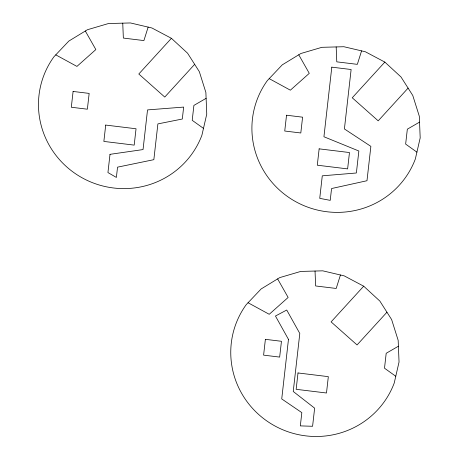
<?xml version="1.0" encoding="UTF-8"?>
<svg xmlns="http://www.w3.org/2000/svg" width="459" height="459" viewBox="0 0 459 459"><rect width="100%" height="100%" fill="white"/><g stroke="black" fill="none" stroke-linecap="round" stroke-linejoin="round"><path stroke-width="0.69" d="M148.148 27.098L143.908 40.576L123.351 38.068L122.748 23.157M361.577 50.874L357.337 64.352L336.78 61.845L336.177 46.933M340.44 274.987L336.2 288.459L315.643 285.957L315.04 271.045M171.408 38.309L151.923 27.988L130.454 22.95L108.462 23.541L87.439 29.726L68.833 41.075L53.898 56.824A84.502 82.867 19.7 0 0 83.567 178.591A84.502 82.867 19.7 0 0 201.908 135.227L206.751 114.142L205.879 92.466L199.338 71.684L187.582 53.215L171.408 38.309L138.807 74.008L164.764 97.067L194.656 64.335M384.843 62.085L365.358 51.764L343.883 46.726L321.891 47.317L300.874 53.502L282.262 64.851L267.333 80.6A84.502 82.867 19.7 0 0 296.996 202.367A84.502 82.867 19.7 0 0 415.338 159.003L420.186 137.912L419.308 116.242L412.767 95.461L401.011 76.986L384.843 62.085L352.242 97.784L378.199 120.843L408.091 88.111M363.7 286.192L344.216 275.87L322.746 270.833L300.754 271.43L279.732 277.609L261.125 288.963L246.19 304.707A84.502 82.867 19.7 0 0 275.859 426.48A84.502 82.867 19.7 0 0 394.201 383.11L399.043 362.025L398.171 340.349L391.63 319.567L379.874 301.098L363.7 286.192L331.1 321.891L357.056 344.95L386.948 312.218M206.114 98.341L193.899 105.404L192.212 120.321L203.48 128.377M419.543 122.117L407.334 129.18L405.647 144.092L416.91 152.153M398.406 346.224L386.191 353.287L384.504 368.204L395.773 376.26M269.198 78.632L290.363 90.182L309.28 73.342L298.757 54.793M55.769 54.856L76.934 66.412L95.851 49.572L85.328 31.017M248.061 302.739L269.226 314.295L288.143 297.455L277.62 278.9M73.096 91.45L71.311 107.245L87.371 109.202L89.161 93.407L73.096 91.45M105.713 125.072L103.86 141.424L134.194 145.119L136.042 128.767L105.713 125.072M109.999 154.333L107.94 172.561L116.379 177.432L117.544 167.156L153.845 159.675L157.89 123.901L182.309 119.019L183.657 107.085L147.528 109.908L143.042 149.571L109.999 154.333M286.531 115.22L284.741 131.022L300.806 132.978L302.59 117.177L286.531 115.22M265.388 339.333L263.604 355.134L279.663 357.091L281.453 341.289L265.388 339.333M288.47 339.373L281.734 398.928L301.833 412.63L300.329 425.889L312.59 426.279L314.639 408.16L293.238 391.475L299.802 333.469L286.732 310.026L275.452 316.027L288.47 339.373M319.143 148.848L317.295 165.2L347.624 168.895L349.471 152.543L319.143 148.848M331.805 67.157L323.934 136.759L358.858 151.005L356.373 172.991L322.281 175.82L319.734 198.357L330.228 200.359L331.564 188.54L366.982 180.726L370.872 146.364L344.405 128.95L351.124 69.51L331.805 67.157M298.006 372.96L296.153 389.312L326.487 393.002L328.334 376.65L298.006 372.96"/></g></svg>
